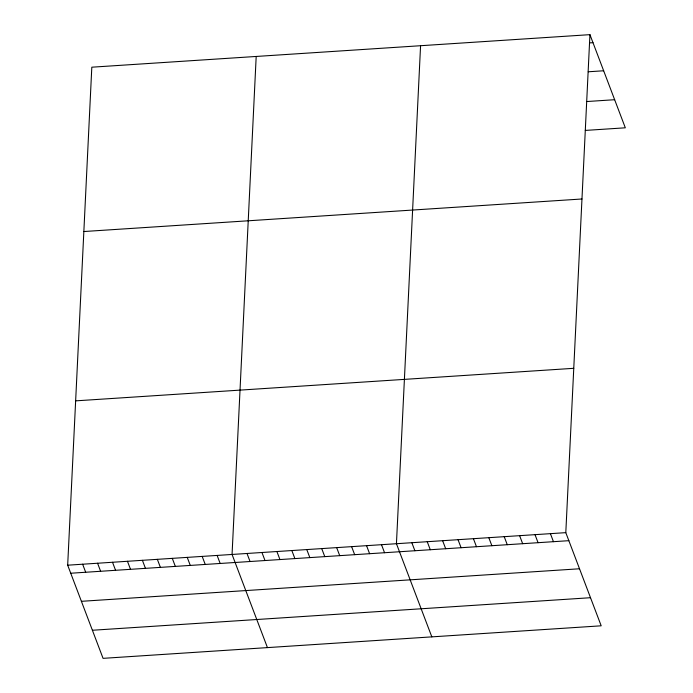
<?xml version="1.0" encoding="UTF-8"?>
<svg xmlns="http://www.w3.org/2000/svg" width="693" height="693" viewBox="0 0 693 693"><rect width="100%" height="100%" fill="white"/><g stroke="black" fill="none" stroke-linecap="round" stroke-linejoin="round"><path stroke-width="1.04" d="M589.934 34.65L565.8 532.648L601.186 625.805L103.066 658.35L67.68 565.193L91.814 67.195L589.934 34.65L625.32 127.807L585.282 130.423M256.193 56.454L232.06 554.452L267.446 647.609M420.573 45.712L396.439 543.719L431.826 636.867M589.899 42.888L592.983 42.68M588.253 71.777L603.655 70.773M586.928 101.525L614.648 99.714M83.853 231.531L581.964 198.986M75.65 400.857L573.761 368.312M67.68 565.193L565.8 532.648M70.738 573.232L568.858 540.679M81.41 601.316L579.521 568.771M92.403 630.258L590.514 597.712M550.407 533.653L553.456 541.692M535.013 534.658L538.063 542.697M519.611 535.663L522.661 543.702M504.218 536.677L507.267 544.707M488.816 537.681L491.874 545.712M473.423 538.686L476.472 546.716M458.03 539.691L461.079 547.721M442.628 540.696L445.686 548.735M427.234 541.701L430.284 549.74M411.841 542.706L414.89 550.744M381.496 544.689L384.554 552.728M366.554 545.668L369.603 553.698M351.611 546.647L354.66 554.677M336.668 547.617L339.717 555.656M321.725 548.596L324.774 556.626M306.782 549.575L309.832 557.605M291.84 550.545L294.889 558.584M276.897 551.524L279.946 559.563M261.954 552.503L265.003 560.533M247.003 553.482L250.06 561.512M217.117 555.431L220.175 563.461M202.174 556.41L205.232 564.44M187.231 557.38L190.28 565.419M172.288 558.359L175.338 566.398M157.346 559.338L160.395 567.368M142.403 560.316L145.452 568.347M127.46 561.287L130.509 569.325M112.517 562.266L115.566 570.296M97.574 563.244L100.624 571.275M82.632 564.215L85.681 572.253"/></g></svg>
